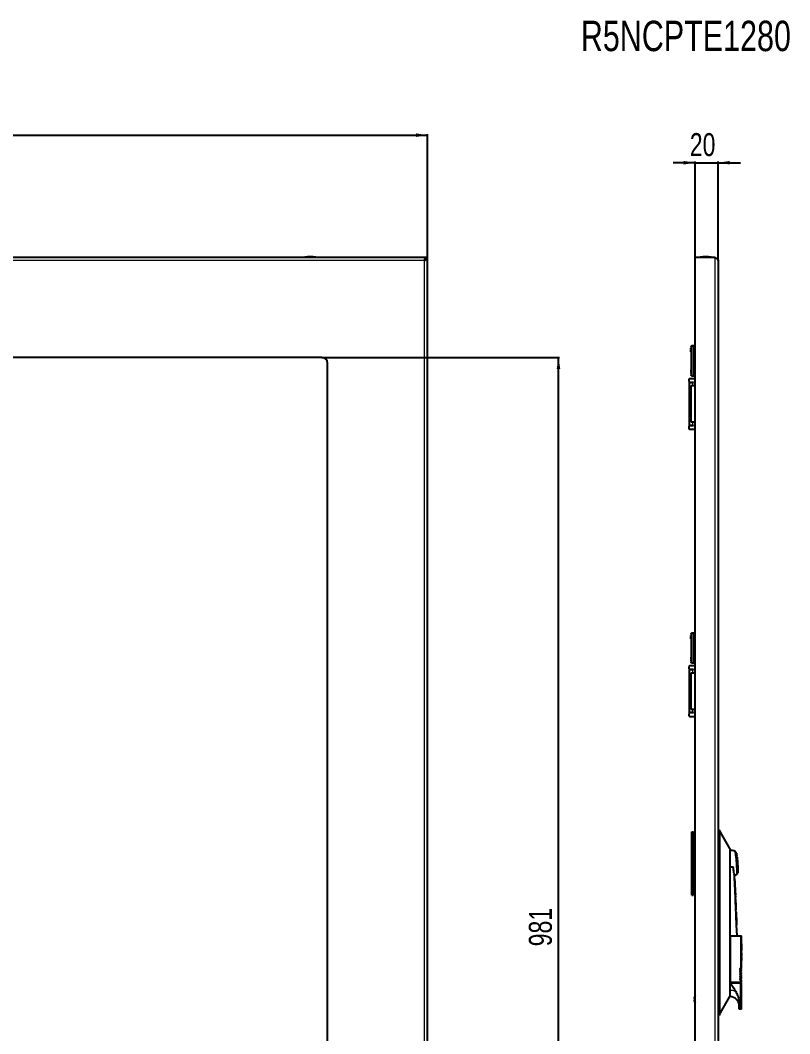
# Model space of a CAD drawing. Header units: millimetres. Extents: x -760 to 1814, y -649 to 978.
# Drawn here: x -90 to 579, y 96 to 978 of the extents above; entities that cross this region are included whole.
import ezdxf

# ---------------------------------------------------------------- set-up
doc = ezdxf.new("R2010")
doc.units = ezdxf.units.MM
doc.layers.add('FORMAT', color=7, linetype='Continuous')
doc.styles.add('SLDTEXTSTYLE0', font='TXT', dxfattribs={"width": 0.75})
doc.dimstyles.new('SLDDIMSTYLE0', dxfattribs={"dimtxt": 20, "dimasz": 10, "dimexe": 0, "dimexo": 0.0625, "dimgap": 5, "dimtad": 2, "dimdec": 1, "dimrnd": 1e-09, "dimzin": 12, "dimdsep": 46, "dimtxsty": 'SLDTEXTSTYLE0', "dimsah": 1, "dimcen": 0.09, "dimadec": 0, "dimazin": 3, "dimtfac": 1, "dimtofl": 0, "dimtmove": 0, "dimatfit": 3, "dimfxl": 0, "dimfrac": 2, "dimtolj": 1, "dimtzin": 12, "dimarcsym": 0})
doc.dimstyles.new('SLDDIMSTYLE1', dxfattribs={"dimtxt": 20, "dimasz": 10, "dimexe": 0, "dimexo": 0.0625, "dimgap": 5, "dimtad": 2, "dimdec": 1, "dimrnd": 1e-09, "dimzin": 12, "dimdsep": 46, "dimtxsty": 'SLDTEXTSTYLE0', "dimsah": 1, "dimcen": 0.09, "dimadec": 0, "dimazin": 3, "dimtfac": 1, "dimtmove": 0, "dimatfit": 0, "dimfxl": 0, "dimfrac": 2, "dimtolj": 1, "dimtzin": 12, "dimarcsym": 0})

# ---------------------------------------------------------------- blocks, each defined once
blk = doc.blocks.new('_D')
at = {"layer": 'FORMAT'}
for p, q in [((-529.84, 771.93), (-529.84, 879.42)), ((-529.84, 878.42), (264.16, 878.42)), ((264.16, 771.93), (264.16, 879.42))]:
    blk.add_line(p, q, dxfattribs=at)
for points in [[(-529.84, 878.42), (-519.84, 876.88), (-519.84, 879.96)], [(264.16, 878.42), (254.16, 879.96), (254.16, 876.88)]]:
    blk.add_solid(points, dxfattribs=at)
at = {"layer": 'FORMAT', "insert": (-155.01, 904.2), "char_height": 20, "attachment_point": 1, "style": 'SLDTEXTSTYLE0'}
blk.add_mtext('794', dxfattribs=at)
blk = doc.blocks.new('_D_3')
at = {"layer": 'FORMAT'}
for p, q in [((172.17, 684.92), (379.16, 684.92)), ((378.16, -296.08), (378.16, 684.92)), ((172.17, -296.08), (379.16, -296.08))]:
    blk.add_line(p, q, dxfattribs=at)
for points in [[(378.16, 684.92), (376.63, 674.92), (379.7, 674.92)], [(378.16, -296.08), (379.7, -286.08), (376.63, -286.08)]]:
    blk.add_solid(points, dxfattribs=at)
at = {"layer": 'FORMAT', "insert": (352.38, 172.26), "char_height": 20, "attachment_point": 1, "rotation": 90, "style": 'SLDTEXTSTYLE0'}
blk.add_mtext('981', dxfattribs=at)
blk = doc.blocks.new('_D_5')
at = {"layer": 'FORMAT'}
for p, q in [((497.27, 854.42), (478.04, 854.42)), ((497.27, 771.93), (497.27, 855.42)), ((497.27, 854.42), (517.27, 854.42)), ((517.27, 769.33), (517.27, 855.42)), ((517.27, 854.42), (536.5, 854.42))]:
    blk.add_line(p, q, dxfattribs=at)
for points in [[(497.27, 854.42), (487.27, 855.96), (487.27, 852.88)], [(517.27, 854.42), (527.27, 852.88), (527.27, 855.96)]]:
    blk.add_solid(points, dxfattribs=at)
at = {"layer": 'FORMAT', "insert": (492.49, 880.2), "char_height": 20, "attachment_point": 1, "style": 'SLDTEXTSTYLE0'}
blk.add_mtext('20', dxfattribs=at)

msp = doc.modelspace()

# ---------------------------------------------------------------- linework, layer by layer
at = {"color": 7, "linetype": 'Continuous', "lineweight": 25}
for p, q in [((261.86, 771.92), (-527.54, 771.92)), ((261.86, 771.92), (261.86, 770.2)), ((264.16, 771.92), (262.16, 771.92)), ((264.16, -383.08), (264.16, 771.92)), ((497.27, -383.08), (497.27, 771.92)), ((514.67, 771.92), (497.27, 771.92)), ((517.27, 769.32), (517.27, 270.42)), ((493.67, 694.42), (493.67, 669.42)), ((497.27, 694.92), (495.67, 694.92)), ((172.16, 684.92), (-437.84, 684.92)), ((177.16, -291.08), (177.16, 679.92)), ((491.72, 665.92), (491.72, 663.92)), ((497.27, 666.42), (492.22, 666.42)), ((492.22, 663.42), (495.72, 663.42)), ((492.22, 663.42), (492.22, 663.12)), ((492.22, 625.72), (492.22, 663.12)), ((492.22, 663.12), (495.22, 663.12)), ((494.72, 663.42), (494.72, 663.12)), ((495.22, 663.12), (495.72, 663.12)), ((495.67, 668.92), (497.27, 668.92)), ((495.72, 663.12), (495.72, 663.42)), ((493.77, 660.42), (496.77, 660.42)), ((493.77, 628.42), (493.77, 660.42)), ((497.27, 660.42), (496.77, 660.42)), ((496.77, 628.42), (493.77, 628.42)), ((496.77, 628.42), (497.27, 628.42)), ((491.72, 624.92), (491.72, 622.92)), ((495.22, 625.72), (492.22, 625.72)), ((492.22, 625.72), (492.22, 625.42)), ((495.72, 625.42), (492.22, 625.42)), ((492.22, 622.42), (497.27, 622.42)), ((494.72, 625.72), (494.72, 625.42)), ((495.72, 625.72), (495.22, 625.72)), ((495.72, 625.42), (495.72, 625.72)), ((493.67, 444.42), (493.67, 419.42)), ((497.27, 444.92), (495.67, 444.92)), ((491.72, 415.92), (491.72, 413.92)), ((497.27, 416.42), (492.22, 416.42)), ((495.67, 418.92), (497.27, 418.92)), ((492.22, 413.42), (495.72, 413.42)), ((492.22, 413.42), (492.22, 413.12)), ((492.22, 375.72), (492.22, 413.12)), ((492.22, 413.12), (495.22, 413.12)), ((493.77, 410.42), (496.77, 410.42)), ((493.77, 378.42), (493.77, 410.42)), ((494.72, 413.42), (494.72, 413.12)), ((495.22, 413.12), (495.72, 413.12)), ((495.72, 413.12), (495.72, 413.42)), ((497.27, 410.42), (496.77, 410.42)), ((491.72, 374.92), (491.72, 372.92)), ((495.22, 375.72), (492.22, 375.72)), ((492.22, 375.72), (492.22, 375.42)), ((495.72, 375.42), (492.22, 375.42)), ((492.22, 372.42), (497.27, 372.42)), ((496.77, 378.42), (493.77, 378.42)), ((494.72, 375.72), (494.72, 375.42)), ((495.72, 375.72), (495.22, 375.72)), ((495.72, 375.42), (495.72, 375.72)), ((496.77, 378.42), (497.27, 378.42)), ((494.37, 269.92), (494.37, 271.92)), ((494.37, 271.92), (495.27, 271.92)), ((494.37, 218.92), (494.37, 269.92)), ((495.67, 271.52), (495.67, 269.92)), ((495.67, 271.12), (497.27, 271.12)), ((495.67, 269.92), (495.67, 218.92)), ((518.27, 273.42), (517.27, 273.42)), ((517.27, 270.42), (517.27, 267.92)), ((517.27, 267.92), (517.27, 117.92)), ((518.27, 267.92), (518.27, 117.92)), ((527.27, 257.42), (519.35, 271.51)), ((527.27, 257.42), (527.27, 251.95)), ((527.27, 251.95), (527.27, 244.42)), ((527.27, 244.42), (527.27, 141.42)), ((531.79, 224.75), (531.39, 233.94)), ((531.51, 230.72), (531.46, 231.1)), ((531.52, 230.72), (531.47, 231.1)), ((531.47, 231.1), (531.59, 227.94)), ((531.52, 230.43), (531.51, 230.72)), ((531.52, 230.72), (531.51, 230.72)), ((531.53, 230.43), (531.52, 230.72)), ((531.53, 230.43), (531.52, 230.43)), ((534.21, 236.36), (534.22, 236.55)), ((531.88, 222.66), (531.78, 224.75)), ((531.79, 224.74), (531.78, 224.74)), ((532.06, 218.75), (531.83, 222.55)), ((532.04, 219.15), (531.9, 222.25)), ((531.9, 220.86), (532.14, 216.86)), ((494.37, 216.92), (494.37, 218.92)), ((494.37, 216.92), (495.27, 216.92)), ((495.67, 218.92), (495.67, 217.32)), ((497.27, 217.72), (495.67, 217.72)), ((532.03, 219.15), (532.06, 218.75)), ((532.1, 217.5), (532.05, 218.75)), ((532.06, 218.75), (532.05, 218.75)), ((532.08, 216.86), (532.07, 216.86)), ((532.14, 216.86), (532.08, 216.86)), ((532.23, 214.64), (532.13, 216.86)), ((532.17, 214.64), (532.17, 214.65)), ((532.17, 214.64), (532.17, 214.64)), ((532.29, 213.38), (532.24, 214.64)), ((532.28, 213.37), (532.28, 213.38)), ((532.39, 210.92), (532.3, 213.06)), ((532.4, 210.92), (532.39, 210.92)), ((532.6, 206.37), (532.4, 210.95)), ((532.45, 208.9), (532.49, 207.93)), ((532.46, 208.9), (532.5, 207.93)), ((532.57, 206.37), (532.56, 206.37)), ((532.69, 204), (532.59, 206.37)), ((532.64, 204), (532.64, 204)), ((532.81, 201.54), (532.7, 204.01)), ((532.76, 202.3), (532.77, 202.3)), ((532.77, 202.3), (532.78, 202.3)), ((532.8, 201.77), (532.79, 201.92)), ((532.82, 201.37), (532.8, 201.65)), ((532.84, 200.07), (532.82, 200.07)), ((532.85, 200.07), (532.83, 200.07)), ((532.89, 199.61), (532.84, 200.85)), ((532.87, 199.28), (532.84, 200.07)), ((532.88, 199.28), (532.85, 200.07)), ((532.86, 199.28), (532.85, 199.28)), ((532.86, 199.28), (532.88, 199.28)), ((532.87, 200.1), (532.92, 199)), ((532.91, 199.29), (532.89, 199.61)), ((532.95, 198.39), (532.91, 199.19)), ((533, 197.16), (532.95, 198.39)), ((533.04, 196.35), (533.02, 196.63)), ((533.05, 196.1), (533.04, 196.24)), ((533.18, 193.04), (533.06, 195.71)), ((533.06, 195.63), (533.06, 195.63)), ((533.07, 195.63), (533.07, 195.63)), ((533.18, 191.57), (533.12, 193.02)), ((533.14, 193.03), (533.13, 193.03)), ((533.26, 190.92), (533.17, 193.04)), ((533.69, 181.42), (533.27, 190.92)), ((527.27, 181.42), (527.48, 181.42)), ((527.48, 181.42), (527.72, 181.42)), ((527.72, 181.42), (527.72, 140.92)), ((527.72, 181.42), (536.83, 181.42)), ((536.83, 181.42), (536.83, 153.42)), ((536.83, 181.42), (537.48, 181.42)), ((537.48, 176.42), (537.48, 181.42)), ((537.23, 176.42), (537.48, 176.42)), ((537.23, 176.42), (537.23, 166.66)), ((537.35, 174.47), (537.35, 168.61)), ((537.36, 174.47), (537.35, 174.47)), ((537.36, 168.61), (537.35, 168.61)), ((537.36, 174.47), (537.36, 168.61)), ((537.36, 174.47), (537.48, 174.47)), ((537.41, 168.61), (537.36, 168.61)), ((537.48, 173.49), (537.41, 173.49)), ((537.41, 173.49), (537.41, 168.61)), ((537.46, 171.54), (537.46, 168.61)), ((537.47, 171.54), (537.46, 171.54)), ((537.47, 168.61), (537.46, 168.61)), ((537.47, 174.47), (537.47, 176.42)), ((537.47, 171.54), (537.47, 173.49)), ((537.47, 171.54), (537.47, 168.61)), ((537.47, 171.54), (537.48, 171.54)), ((537.47, 166.66), (537.47, 168.61)), ((537.48, 168.61), (537.47, 168.61)), ((537.48, 173.49), (537.48, 174.47)), ((537.48, 168.61), (537.48, 171.54)), ((537.41, 166.66), (537.23, 166.66)), ((537.37, 162.86), (537.23, 162.86)), ((537.23, 162.86), (537.23, 159.89)), ((537.23, 159.89), (537.3, 159.89)), ((537.29, 162.36), (537.29, 161.57)), ((537.3, 162.36), (537.29, 162.36)), ((537.3, 161.57), (537.29, 161.57)), ((537.29, 161.07), (537.29, 159.89)), ((537.3, 161.07), (537.29, 161.07)), ((537.3, 162.36), (537.3, 161.57)), ((537.3, 162.36), (537.36, 162.36)), ((537.36, 161.57), (537.3, 161.57)), ((537.3, 161.07), (537.3, 159.89)), ((537.3, 161.07), (537.35, 161.07)), ((537.38, 159.89), (537.4, 159.89)), ((537.4, 161.33), (537.39, 161.33)), ((537.39, 159.89), (537.43, 159.89)), ((537.41, 166.66), (537.41, 163.73)), ((537.48, 163.73), (537.41, 163.73)), ((537.43, 162.02), (537.42, 162.02)), ((537.43, 160.68), (537.42, 160.68)), ((537.42, 160.32), (537.42, 160.31)), ((537.43, 160.32), (537.42, 160.32)), ((537.43, 160.31), (537.42, 160.31)), ((537.42, 159.98), (537.42, 159.89)), ((537.43, 159.98), (537.42, 159.98)), ((537.43, 160.32), (537.43, 160.31)), ((537.43, 159.98), (537.43, 159.89)), ((537.47, 162.86), (537.44, 159.89)), ((537.44, 159.89), (537.47, 159.89)), ((537.46, 166.66), (537.46, 165.69)), ((537.47, 166.66), (537.46, 166.66)), ((537.47, 165.69), (537.46, 165.69)), ((537.46, 160.99), (537.47, 162.26)), ((537.47, 160.99), (537.46, 160.99)), ((537.46, 159.89), (537.46, 160.5)), ((537.47, 160.5), (537.46, 160.5)), ((537.47, 166.66), (537.47, 165.69)), ((537.47, 166.66), (537.48, 166.66)), ((537.47, 163.73), (537.47, 165.69)), ((537.48, 165.69), (537.47, 165.69)), ((537.48, 162.86), (537.47, 162.86)), ((537.47, 160.99), (537.48, 162.26)), ((537.48, 162.26), (537.47, 162.26)), ((537.47, 160.5), (537.47, 161.32)), ((537.47, 160.99), (537.48, 160.99)), ((537.47, 160.5), (537.48, 160.5)), ((537.47, 159.89), (537.47, 160.5)), ((537.48, 165.69), (537.48, 166.66)), ((537.48, 162.86), (537.48, 163.73)), ((537.48, 162.23), (537.48, 162.86)), ((537.48, 162.26), (537.48, 160.99)), ((537.48, 153.42), (537.48, 160.5)), ((536.29, 153.32), (536.72, 153.32)), ((536.29, 151.92), (536.72, 151.92)), ((536.29, 150.52), (536.72, 150.52)), ((537.38, 153.32), (536.72, 153.32)), ((537.38, 151.92), (536.72, 151.92)), ((537.38, 150.52), (536.72, 150.52)), ((537.48, 152.02), (536.83, 152.02)), ((537.48, 150.62), (536.83, 150.62)), ((537.48, 152.02), (536.98, 153.32)), ((537.48, 150.62), (536.98, 151.92)), ((537.48, 149.22), (536.98, 150.52)), ((527.27, 141.42), (527.27, 140.42)), ((536.29, 149.12), (536.72, 149.12)), ((536.29, 147.72), (536.72, 147.72)), ((536.29, 146.32), (536.72, 146.32)), ((536.29, 144.92), (536.72, 144.92)), ((536.29, 143.52), (536.72, 143.52)), ((537.38, 149.12), (536.72, 149.12)), ((537.38, 147.72), (536.72, 147.72)), ((537.38, 146.32), (536.72, 146.32)), ((537.38, 144.92), (536.72, 144.92)), ((537.38, 143.52), (536.72, 143.52)), ((537.48, 149.22), (536.83, 149.22)), ((537.48, 147.82), (536.83, 147.82)), ((537.48, 146.42), (536.83, 146.42)), ((537.48, 145.02), (536.83, 145.02)), ((537.48, 143.62), (536.83, 143.62)), ((536.83, 142.22), (536.83, 140.92)), ((537.48, 142.22), (536.83, 142.22)), ((537.48, 147.82), (536.98, 149.12)), ((537.48, 146.42), (536.98, 147.72)), ((537.48, 145.02), (536.98, 146.32)), ((537.48, 143.62), (536.98, 144.92)), ((537.48, 142.22), (536.98, 143.52)), ((537.48, 140.92), (537.48, 142.22)), ((527.27, 140.92), (527.48, 140.92)), ((527.48, 140.42), (527.27, 140.42)), ((527.27, 133.89), (527.27, 128.42)), ((527.48, 140.92), (527.72, 140.92)), ((527.48, 140.42), (527.72, 140.42)), ((527.72, 140.92), (536.83, 140.92)), ((527.72, 140.42), (536.83, 140.42)), ((535.48, 140.42), (535.46, 140.92)), ((536.83, 140.92), (537.48, 140.92)), ((536.83, 120.42), (536.83, 140.42)), ((536.83, 140.42), (537.48, 140.42)), ((537.48, 117.42), (537.48, 140.42)), ((496.25, 126.7), (496.56, 126.62)), ((496.56, 125.53), (496.25, 125.44)), ((496.56, 128.07), (496.56, 127.99)), ((496.56, 126.62), (496.56, 125.53)), ((496.56, 124.15), (496.56, 124.08)), ((519.35, 114.34), (527.27, 128.42)), ((527.27, 128.42), (527.48, 128.42)), ((517.27, 117.92), (517.27, 115.42)), ((517.27, 115.42), (517.27, -380.48)), ((535.48, 120.42), (535.48, 123.51)), ((537.2, 117.42), (535.48, 117.42)), ((537.48, 117.42), (537.2, 117.42)), ((518.27, 112.42), (517.27, 112.42))]:
    msp.add_line(p, q, dxfattribs=at)
at = {"color": 8, "linetype": 'Continuous', "lineweight": 18}
for p, q in [((261.56, 769.32), (-527.24, 769.32)), ((167.02, 772.05), (157.3, 772.05)), ((166.91, 772.17), (157.41, 772.17)), ((261.56, -380.48), (261.56, 769.32)), ((511.13, 772.05), (501.41, 772.05)), ((511.02, 772.17), (501.52, 772.17)), ((514.67, -383.08), (514.67, 771.92)), ((495.67, 669.42), (495.67, 694.42)), ((495.67, 694.42), (497.27, 694.42)), ((495.22, 663.12), (495.22, 663.42)), ((495.22, 660.42), (495.22, 663.12)), ((497.27, 669.42), (495.67, 669.42)), ((496.77, 628.42), (496.77, 660.42)), ((495.22, 625.72), (495.22, 628.42)), ((495.22, 625.42), (495.22, 625.72)), ((495.67, 444.42), (497.27, 444.42)), ((495.67, 419.42), (495.67, 444.42)), ((497.27, 419.42), (495.67, 419.42)), ((495.22, 413.12), (495.22, 413.42)), ((495.22, 410.42), (495.22, 413.12)), ((496.77, 378.42), (496.77, 410.42)), ((495.22, 375.72), (495.22, 378.42)), ((495.22, 375.42), (495.22, 375.72)), ((494.37, 269.92), (495.27, 269.92)), ((495.27, 269.92), (495.27, 271.92)), ((495.27, 269.92), (495.67, 269.92)), ((495.27, 218.92), (495.27, 269.92)), ((497.27, 270.12), (495.67, 270.12)), ((518.27, 267.92), (517.27, 267.92)), ((494.37, 218.92), (495.27, 218.92)), ((495.27, 216.92), (495.27, 218.92)), ((495.27, 218.92), (495.67, 218.92)), ((495.67, 218.72), (497.27, 218.72)), ((532.46, 208.9), (532.45, 208.9)), ((532.5, 207.93), (532.49, 207.93)), ((527.48, 181.42), (527.48, 140.92)), ((536.83, 153.42), (537.48, 153.42)), ((527.48, 133.89), (527.27, 133.89)), ((527.48, 128.42), (527.48, 133.89)), ((518.27, 117.92), (517.27, 117.92)), ((535.48, 120.42), (536.83, 120.42))]:
    msp.add_line(p, q, dxfattribs=at)
at = {"color": 7, "linetype": 'Continuous', "lineweight": 25, "flags": 128}
for points in [[(531.83, 222.55), (531.87, 221.6), (531.9, 220.86)], [(532.08, 216.86), (532.13, 215.62), (532.17, 214.64)], [(532.45, 208.24), (532.56, 205.87), (532.64, 204)], [(532.49, 207.93), (532.53, 207.05), (532.56, 206.37)], [(532.5, 207.93), (532.54, 207.05), (532.57, 206.37)], [(532.84, 199.42), (533.03, 195.02), (533.18, 191.57)], [(533.13, 193.03), (532.97, 196.53), (532.85, 199.28)], [(533.14, 193.03), (532.98, 196.53), (532.86, 199.28)], [(537.39, 160.59), (537.39, 160.41), (537.39, 160.27)], [(537.42, 160.32), (537.42, 160.53), (537.42, 160.68)], [(537.43, 160.32), (537.43, 160.53), (537.43, 160.68)]]:
    msp.add_lwpolyline(points, dxfattribs=at)
at = {"color": 7, "linetype": 'Continuous', "lineweight": 25}
for centre, radius, start, end in [((157.42, 772.05), 0.126, 96.02558, 180), ((183.06, 771.98), 25.77, 179.86102, 180.13898), ((162.16, 727.17), 45.25, 90.0016, 96.02558), ((162.16, 727.17), 45.25, 83.97442, 89.9984), ((166.9, 772.05), 0.126, 0, 83.97442), ((141.25, 771.98), 25.77, 359.86102, 0.13898), ((501.54, 772.05), 0.126, 96.02558, 180), ((527.18, 771.98), 25.77, 179.86102, 180.13898), ((506.27, 727.17), 45.25, 90.0016, 96.02558), ((506.27, 727.17), 45.25, 83.97442, 89.9984), ((511.01, 772.05), 0.126, 0, 83.97442), ((485.37, 771.98), 25.77, 359.86102, 0.13898), ((172.16, 679.92), 5, 0, 90), ((492.22, 665.92), 0.5, 90, 180), ((492.22, 663.92), 0.5, 180, 270), ((492.22, 624.92), 0.5, 90, 180), ((492.22, 622.92), 0.5, 180, 270), ((492.22, 415.92), 0.5, 90, 180), ((492.22, 413.92), 0.5, 180, 270), ((492.22, 374.92), 0.5, 90, 180), ((492.22, 372.92), 0.5, 180, 270), ((495.27, 271.52), 0.4, 0, 90), ((527.27, 244.42), 11.4, 66.37549, 90), ((527.27, 244.42), 11.4, 291.36213, 301.71629), ((495.27, 217.32), 0.4, 270, 0), ((537.38, 153.42), 0.1, 270, 0), ((537.38, 152.02), 0.1, 270, 0), ((537.38, 150.62), 0.1, 270, 0), ((537.38, 149.22), 0.1, 270, 0), ((537.38, 147.82), 0.1, 270, 0), ((537.38, 146.42), 0.1, 270, 0), ((537.38, 145.02), 0.1, 270, 0), ((537.38, 143.62), 0.1, 270, 0), ((501.66, 126.08), 5.45, 159.42245, 173.41237), ((501.66, 126.07), 5.45, 186.58763, 200.57755), ((501.52, 126.07), 5.35, 142.60007, 158.09132), ((501.52, 126.07), 5.35, 201.90868, 217.39993), ((527.48, 120.42), 8, 0, 90)]:
    msp.add_arc(centre, radius, start, end, dxfattribs=at)
at = {"color": 8, "linetype": 'Continuous', "lineweight": 18}
msp.add_arc((527.63, 121.83), 12.07, 66.28954, 90.71323, dxfattribs=at)
at = {"color": 7, "linetype": 'Continuous', "lineweight": 25}
for points, knots in [([(261.56, 769.32), (261.72, 769.76), (261.87, 770.19), (262.09, 771.05), (262.16, 771.49), (262.16, 771.92)], [0, 0, 0, 0, 0.5, 0.5, 1, 1, 1, 1]), ([(261.56, 769.32), (261.73, 769.43), (261.9, 769.54), (262.24, 769.76), (262.4, 769.87), (262.72, 770.08), (262.86, 770.19), (263.15, 770.41), (263.28, 770.52), (263.52, 770.73), (263.63, 770.84), (263.82, 771.06), (263.9, 771.17), (264.09, 771.49), (264.16, 771.7), (264.16, 771.92)], [0, 0, 0, 0, 0.125, 0.125, 0.25, 0.25, 0.375, 0.375, 0.5, 0.5, 0.625, 0.625, 0.75, 0.75, 1, 1, 1, 1]), ([(261.86, 771.92), (261.83, 771.92), (261.81, 771.85), (261.76, 771.59), (261.73, 771.4), (261.68, 770.92), (261.66, 770.63), (261.61, 770), (261.58, 769.66), (261.56, 769.32)], [0, 0, 0, 0, 0.25, 0.25, 0.5, 0.5, 0.75, 0.75, 1, 1, 1, 1]), ([(514.67, 771.92), (514.84, 771.81), (515.01, 771.7), (515.35, 771.49), (515.51, 771.38), (515.83, 771.16), (515.98, 771.05), (516.26, 770.84), (516.39, 770.73), (516.63, 770.51), (516.74, 770.4), (516.93, 770.19), (517.01, 770.08), (517.21, 769.75), (517.27, 769.54), (517.27, 769.32)], [0, 0, 0, 0, 0.125, 0.125, 0.25, 0.25, 0.375, 0.375, 0.5, 0.5, 0.625, 0.625, 0.75, 0.75, 1, 1, 1, 1]), ([(493.37, 692.43), (493.37, 692.48), (493.37, 692.56), (493.37, 692.65), (493.37, 692.74), (493.37, 692.87), (493.37, 692.9), (493.37, 692.92)], [0, 0, 0, 0, 0.1246927, 0.1871822, 0.2497734, 0.5000394, 1, 1, 1, 1]), ([(493.37, 692.22), (493.37, 692.22), (493.37, 692.22), (493.37, 692.23), (493.37, 692.24), (493.37, 692.27), (493.37, 692.31), (493.37, 692.35), (493.37, 692.39), (493.37, 692.41), (493.37, 692.43)], [0, 0, 0, 0, 0.128825, 0.180169, 0.243397, 0.36986, 0.499864, 0.749649, 0.843476, 1, 1, 1, 1]), ([(493.37, 690.71), (493.37, 690.79), (493.37, 690.94), (493.37, 691.16), (493.37, 691.34), (493.37, 691.51), (493.37, 691.61), (493.37, 691.62), (493.37, 691.63)], [0, 0, 0, 0, 0.125049, 0.249886, 0.370856, 0.49982, 0.749609, 1, 1, 1, 1]), ([(493.37, 689.86), (493.37, 689.87), (493.37, 689.88), (493.37, 689.97), (493.37, 690.06), (493.37, 690.19), (493.37, 690.4), (493.37, 690.59), (493.37, 690.71)], [0, 0, 0, 0, 0.25007, 0.379181, 0.500499, 0.62417, 0.750842, 1, 1, 1, 1]), ([(493.37, 673.98), (493.37, 673.97), (493.37, 673.96), (493.37, 673.88), (493.37, 673.78), (493.37, 673.65), (493.37, 673.44), (493.37, 673.26), (493.37, 673.14)], [0, 0, 0, 0, 0.25007, 0.379559, 0.500499, 0.624556, 0.750843, 1, 1, 1, 1]), ([(493.37, 673.14), (493.37, 673.1), (493.37, 673.02), (493.37, 672.87), (493.37, 672.68), (493.37, 672.51), (493.37, 672.34), (493.37, 672.23), (493.37, 672.22), (493.37, 672.22)], [0, 0, 0, 0, 0.062637, 0.125278, 0.250072, 0.374841, 0.499994, 0.749696, 1, 1, 1, 1]), ([(493.37, 671.63), (493.37, 671.63), (493.37, 671.62), (493.37, 671.61), (493.37, 671.6), (493.37, 671.58), (493.37, 671.52), (493.37, 671.46), (493.37, 671.42)], [0, 0, 0, 0, 0.13107, 0.182437, 0.243796, 0.371388, 0.500442, 1, 1, 1, 1]), ([(493.37, 671.42), (493.37, 671.39), (493.37, 671.34), (493.37, 671.26), (493.37, 671.19), (493.37, 671.1), (493.37, 670.97), (493.37, 670.94), (493.37, 670.92)], [0, 0, 0, 0, 0.062686, 0.125173, 0.187628, 0.250185, 0.500314, 1, 1, 1, 1]), ([(493.37, 442.43), (493.37, 442.48), (493.37, 442.56), (493.37, 442.65), (493.37, 442.74), (493.37, 442.87), (493.37, 442.9), (493.37, 442.92)], [0, 0, 0, 0, 0.1246927, 0.1871822, 0.2497734, 0.5000394, 1, 1, 1, 1]), ([(493.37, 442.22), (493.37, 442.22), (493.37, 442.22), (493.37, 442.23), (493.37, 442.24), (493.37, 442.27), (493.37, 442.31), (493.37, 442.35), (493.37, 442.39), (493.37, 442.41), (493.37, 442.43)], [0, 0, 0, 0, 0.128825, 0.180169, 0.243397, 0.36986, 0.499864, 0.749649, 0.843476, 1, 1, 1, 1]), ([(493.37, 440.71), (493.37, 440.79), (493.37, 440.94), (493.37, 441.16), (493.37, 441.34), (493.37, 441.51), (493.37, 441.61), (493.37, 441.62), (493.37, 441.63)], [0, 0, 0, 0, 0.125049, 0.249886, 0.370856, 0.49982, 0.749609, 1, 1, 1, 1]), ([(493.37, 439.86), (493.37, 439.87), (493.37, 439.88), (493.37, 439.97), (493.37, 440.06), (493.37, 440.19), (493.37, 440.4), (493.37, 440.59), (493.37, 440.71)], [0, 0, 0, 0, 0.25007, 0.379181, 0.500499, 0.62417, 0.750842, 1, 1, 1, 1]), ([(493.37, 423.98), (493.37, 423.97), (493.37, 423.96), (493.37, 423.88), (493.37, 423.78), (493.37, 423.65), (493.37, 423.44), (493.37, 423.26), (493.37, 423.14)], [0, 0, 0, 0, 0.25007, 0.379559, 0.500499, 0.624556, 0.750843, 1, 1, 1, 1]), ([(493.37, 423.14), (493.37, 423.1), (493.37, 423.02), (493.37, 422.87), (493.37, 422.68), (493.37, 422.51), (493.37, 422.34), (493.37, 422.23), (493.37, 422.22), (493.37, 422.22)], [0, 0, 0, 0, 0.062637, 0.125278, 0.250072, 0.374841, 0.499994, 0.749696, 1, 1, 1, 1]), ([(493.37, 421.63), (493.37, 421.63), (493.37, 421.62), (493.37, 421.61), (493.37, 421.6), (493.37, 421.58), (493.37, 421.52), (493.37, 421.46), (493.37, 421.42)], [0, 0, 0, 0, 0.13107, 0.182437, 0.243796, 0.371388, 0.500442, 1, 1, 1, 1]), ([(493.37, 421.42), (493.37, 421.39), (493.37, 421.34), (493.37, 421.26), (493.37, 421.19), (493.37, 421.1), (493.37, 420.97), (493.37, 420.94), (493.37, 420.92)], [0, 0, 0, 0, 0.062686, 0.125173, 0.187628, 0.250185, 0.500314, 1, 1, 1, 1]), ([(518.27, 273.42), (518.27, 273.36), (518.27, 273.24), (518.27, 272.29), (518.27, 270.9), (518.27, 269.35), (518.27, 268.33), (518.27, 267.92)], [0, 0, 0, 0, 0.214694, 0.429388, 0.644082, 0.858775, 1, 1, 1, 1]), ([(519.35, 271.5), (519.16, 271.81), (518.8, 272.39), (518.45, 273.09), (518.28, 273.43)], [0, 0, 0, 0, 0.525323, 1, 1, 1, 1]), ([(532.9, 253.66), (532.88, 253.72), (532.82, 253.9), (532.64, 254.21), (532.33, 254.58), (532.02, 254.75), (531.85, 254.85)], [0, 0, 0, 0, 0.124152, 0.341643, 0.649974, 1, 1, 1, 1]), ([(532.98, 253.32), (532.97, 253.35), (532.96, 253.44), (533.05, 252.93), (533.25, 251.74), (533.59, 249.52), (533.9, 246.76), (534.14, 243.81), (534.25, 241.03), (534.27, 238.71), (534.24, 237.08), (534.21, 236.42), (534.21, 236.37), (534.21, 236.36)], [0, 0, 0, 0, 0.030403, 0.098769, 0.206023, 0.316924, 0.429796, 0.54227, 0.652144, 0.75822, 0.860909, 0.962167, 1, 1, 1, 1]), ([(531.37, 233.94), (531.37, 233.93), (531.38, 233.91), (531.13, 235.27), (530.81, 237.46), (530.52, 239.53), (530.45, 240.76), (530.21, 241.13), (530.14, 241.18), (530.08, 241.21), (529.95, 241.19), (529.51, 241.12), (528.58, 241.09), (527.77, 241.3), (527.29, 241.42)], [0, 0, 0, 0, 0.142012, 0.367407, 0.591524, 0.739403, 0.813293, 0.820175, 0.825597, 0.829287, 0.833027, 0.848744, 0.911869, 1, 1, 1, 1]), ([(531.62, 228), (531.6, 228.44), (531.56, 229.31), (531.54, 230.06), (531.53, 230.43)], [0, 0, 0, 0, 0.500963, 1, 1, 1, 1]), ([(533.27, 234.75), (533.35, 234.8), (533.57, 234.92), (533.82, 235.22), (534.03, 235.56), (534.13, 235.84), (534.17, 236), (534.18, 236.06)], [0, 0, 0, 0, 0.1747015, 0.4583416, 0.6963812, 0.8885007, 1, 1, 1, 1]), ([(531.59, 227.94), (531.62, 227.35), (531.67, 226.17), (531.76, 224.46), (531.84, 223.15), (531.89, 222.5), (531.9, 222.27), (531.9, 222.24), (531.9, 222.23)], [0, 0, 0, 0, 0.250282, 0.499393, 0.748791, 0.874699, 0.937286, 1, 1, 1, 1]), ([(531.79, 224.74), (531.79, 224.76), (531.79, 224.79), (531.78, 225.05), (531.75, 225.4), (531.72, 225.99), (531.67, 226.87), (531.63, 227.62), (531.62, 228)], [0, 0, 0, 0, 0.124416, 0.248357, 0.373982, 0.500169, 0.7494, 1, 1, 1, 1]), ([(532.29, 213.35), (532.29, 213.39), (532.29, 213.47), (532.29, 213.14), (532.3, 212.55), (532.32, 212.03), (532.32, 211.77)], [0, 0, 0, 0, 0.248736, 0.498686, 0.748107, 1, 1, 1, 1]), ([(532.32, 211.77), (532.33, 211.5), (532.35, 210.95), (532.39, 209.75), (532.43, 208.84), (532.45, 208.24)], [0, 0, 0, 0, 0.249362, 0.499672, 1, 1, 1, 1]), ([(532.39, 210.92), (532.39, 210.91), (532.39, 210.9), (532.39, 210.72), (532.39, 210.47), (532.4, 210.12), (532.42, 209.6), (532.44, 209.18), (532.45, 208.9)], [0, 0, 0, 0, 0.249432, 0.37514, 0.499356, 0.623458, 0.749245, 1, 1, 1, 1]), ([(532.4, 210.92), (532.4, 210.91), (532.4, 210.9), (532.4, 210.72), (532.4, 210.47), (532.41, 210.12), (532.43, 209.6), (532.45, 209.18), (532.46, 208.9)], [0, 0, 0, 0, 0.249432, 0.37514, 0.499356, 0.623458, 0.749245, 1, 1, 1, 1]), ([(532.79, 201.92), (532.79, 201.86), (532.8, 201.73), (532.81, 201.32), (532.83, 200.69), (532.86, 199.86), (532.89, 199.29), (532.9, 199)], [0, 0, 0, 0, 0.1246, 0.248977, 0.500405, 0.749333, 1, 1, 1, 1]), ([(532.91, 199), (532.89, 199.52), (532.86, 200.3), (532.82, 201.26), (532.81, 201.6), (532.8, 201.77)], [0, 0, 0, 0, 0.4989654, 0.749922, 1, 1, 1, 1]), ([(532.92, 199), (532.9, 199.42), (532.87, 200.06), (532.84, 200.85), (532.82, 201.2), (532.82, 201.37)], [0, 0, 0, 0, 0.50146, 0.750257, 1, 1, 1, 1]), ([(532.83, 200.07), (532.83, 200.06), (532.83, 200.04), (532.83, 199.89), (532.83, 199.71), (532.83, 199.55), (532.84, 199.46), (532.84, 199.42)], [0, 0, 0, 0, 0.249445, 0.498999, 0.74851, 0.873859, 1, 1, 1, 1]), ([(532.9, 199), (532.91, 198.72), (532.94, 198.16), (532.98, 197.34), (533.01, 196.72), (533.04, 196.3), (533.04, 196.17), (533.05, 196.1)], [0, 0, 0, 0, 0.2487307, 0.4973773, 0.750528, 0.8752331, 1, 1, 1, 1]), ([(533.04, 196.24), (533.03, 196.41), (533.02, 196.76), (532.97, 197.71), (532.93, 198.49), (532.91, 199)], [0, 0, 0, 0, 0.249575, 0.500842, 1, 1, 1, 1]), ([(532.92, 199), (532.94, 198.62), (532.96, 198.2), (532.97, 197.83), (532.97, 197.79)], [0, 0, 0, 0, 0.913341, 1, 1, 1, 1]), ([(533.02, 196.63), (533.02, 196.8), (533, 197.15), (532.97, 197.95), (532.94, 198.58), (532.92, 199)], [0, 0, 0, 0, 0.250895, 0.500775, 1, 1, 1, 1]), ([(533.05, 196.07), (533.05, 196), (533.06, 195.81), (533.06, 195.71), (533.07, 195.63)], [0, 0, 0, 0, 0.3349706, 1, 1, 1, 1]), ([(533.18, 191.57), (533.18, 191.53), (533.19, 191.44), (533.2, 191.28), (533.21, 191.1), (533.22, 190.95), (533.23, 190.93), (533.23, 190.92)], [0, 0, 0, 0, 0.125388, 0.250591, 0.500192, 0.749805, 1, 1, 1, 1]), ([(537.35, 161.07), (537.36, 161.07), (537.37, 161.06), (537.38, 161), (537.38, 160.94), (537.39, 160.83), (537.39, 160.71), (537.39, 160.62), (537.39, 160.59)], [0, 0, 0, 0, 0.362307, 0.499762, 0.603895, 0.707751, 0.888159, 1, 1, 1, 1]), ([(537.42, 162.02), (537.42, 162.1), (537.42, 162.25), (537.42, 162.47), (537.41, 162.63), (537.39, 162.84), (537.37, 162.85), (537.36, 162.86)], [0, 0, 0, 0, 0.125885, 0.250002, 0.375256, 0.501237, 1, 1, 1, 1]), ([(537.36, 162.36), (537.37, 162.36), (537.38, 162.35), (537.39, 162.25), (537.39, 162.16), (537.39, 162.06), (537.39, 162), (537.39, 161.97)], [0, 0, 0, 0, 0.464779, 0.639498, 0.766783, 0.894486, 1, 1, 1, 1]), ([(537.39, 161.97), (537.39, 161.92), (537.39, 161.84), (537.39, 161.74), (537.39, 161.66), (537.38, 161.57), (537.37, 161.57), (537.36, 161.57)], [0, 0, 0, 0, 0.144848, 0.259554, 0.374146, 0.548842, 1, 1, 1, 1]), ([(537.43, 162.02), (537.43, 162.12), (537.43, 162.28), (537.42, 162.49), (537.42, 162.66), (537.4, 162.84), (537.38, 162.85), (537.37, 162.86)], [0, 0, 0, 0, 0.149141, 0.264134, 0.378852, 0.560232, 1, 1, 1, 1]), ([(537.39, 161.33), (537.4, 161.35), (537.41, 161.4), (537.41, 161.52), (537.42, 161.65), (537.42, 161.81), (537.42, 161.94), (537.42, 162.02)], [0, 0, 0, 0, 0.249783, 0.499064, 0.624235, 0.749653, 1, 1, 1, 1]), ([(537.42, 160.68), (537.42, 160.76), (537.41, 160.87), (537.41, 161.02), (537.41, 161.12), (537.41, 161.2), (537.4, 161.28), (537.4, 161.31), (537.39, 161.33)], [0, 0, 0, 0, 0.250367, 0.375745, 0.500635, 0.625633, 0.750126, 1, 1, 1, 1]), ([(537.39, 160.27), (537.39, 160.24), (537.39, 160.17), (537.39, 160.04), (537.39, 159.95), (537.39, 159.9), (537.39, 159.89)], [0, 0, 0, 0, 0.2561394, 0.5126978, 0.9190221, 1, 1, 1, 1]), ([(537.4, 161.33), (537.41, 161.36), (537.42, 161.41), (537.42, 161.58), (537.43, 161.77), (537.43, 161.93), (537.43, 162.01), (537.43, 162.02)], [0, 0, 0, 0, 0.331473, 0.546481, 0.762526, 0.960277, 1, 1, 1, 1]), ([(537.43, 160.68), (537.43, 160.79), (537.42, 160.95), (537.42, 161.14), (537.41, 161.26), (537.41, 161.3), (537.4, 161.33)], [0, 0, 0, 0, 0.336422, 0.52346, 0.710673, 1, 1, 1, 1]), ([(537.42, 159.98), (537.42, 159.99), (537.42, 160), (537.42, 160.04), (537.42, 160.15), (537.42, 160.25), (537.42, 160.31)], [0, 0, 0, 0, 0.1253633, 0.2500316, 0.4996752, 1, 1, 1, 1]), ([(537.43, 159.98), (537.43, 159.99), (537.43, 160.02), (537.43, 160.1), (537.43, 160.2), (537.43, 160.28), (537.43, 160.31)], [0, 0, 0, 0, 0.20263, 0.420406, 0.728008, 1, 1, 1, 1]), ([(536.82, 152.02), (536.73, 152.24), (536.6, 152.56), (536.42, 153), (536.33, 153.21), (536.29, 153.32)], [0, 0, 0, 0, 0.499993, 0.749996, 1, 1, 1, 1]), ([(536.82, 150.62), (536.73, 150.84), (536.6, 151.16), (536.42, 151.6), (536.33, 151.81), (536.29, 151.92)], [0, 0, 0, 0, 0.499993, 0.749996, 1, 1, 1, 1]), ([(536.82, 149.22), (536.73, 149.44), (536.6, 149.76), (536.42, 150.2), (536.33, 150.41), (536.29, 150.52)], [0, 0, 0, 0, 0.499993, 0.749996, 1, 1, 1, 1]), ([(536.72, 153.32), (536.73, 153.32), (536.76, 153.33), (536.8, 153.35), (536.82, 153.38), (536.82, 153.41), (536.83, 153.42), (536.83, 153.42)], [0, 0, 0, 0, 0.295691, 0.568687, 0.759853, 0.951912, 1, 1, 1, 1]), ([(536.72, 151.92), (536.73, 151.92), (536.76, 151.93), (536.8, 151.95), (536.82, 151.98), (536.82, 152.01), (536.83, 152.02), (536.83, 152.02)], [0, 0, 0, 0, 0.295691, 0.568687, 0.759853, 0.951912, 1, 1, 1, 1]), ([(536.72, 150.52), (536.73, 150.52), (536.76, 150.53), (536.8, 150.55), (536.82, 150.58), (536.82, 150.61), (536.83, 150.62), (536.83, 150.62)], [0, 0, 0, 0, 0.2956914, 0.5686867, 0.7598531, 0.9519121, 1, 1, 1, 1]), ([(536.82, 147.82), (536.73, 148.04), (536.6, 148.36), (536.42, 148.8), (536.33, 149.01), (536.29, 149.12)], [0, 0, 0, 0, 0.499993, 0.749996, 1, 1, 1, 1]), ([(536.82, 146.42), (536.73, 146.64), (536.6, 146.96), (536.42, 147.4), (536.33, 147.61), (536.29, 147.72)], [0, 0, 0, 0, 0.4999933, 0.7499958, 1, 1, 1, 1]), ([(536.82, 145.02), (536.73, 145.24), (536.6, 145.56), (536.42, 146), (536.33, 146.21), (536.29, 146.32)], [0, 0, 0, 0, 0.499993, 0.749996, 1, 1, 1, 1]), ([(536.82, 143.62), (536.73, 143.84), (536.6, 144.16), (536.42, 144.6), (536.33, 144.81), (536.29, 144.92)], [0, 0, 0, 0, 0.499993, 0.749996, 1, 1, 1, 1]), ([(536.82, 142.22), (536.73, 142.44), (536.6, 142.76), (536.42, 143.2), (536.33, 143.41), (536.29, 143.52)], [0, 0, 0, 0, 0.499993, 0.749996, 1, 1, 1, 1]), ([(536.72, 149.12), (536.73, 149.12), (536.76, 149.13), (536.8, 149.15), (536.82, 149.18), (536.82, 149.21), (536.83, 149.22), (536.83, 149.22)], [0, 0, 0, 0, 0.2956914, 0.5686867, 0.7598531, 0.9519121, 1, 1, 1, 1]), ([(536.72, 147.72), (536.73, 147.72), (536.76, 147.73), (536.8, 147.75), (536.82, 147.78), (536.82, 147.81), (536.83, 147.82), (536.83, 147.82)], [0, 0, 0, 0, 0.295691, 0.568687, 0.759853, 0.951912, 1, 1, 1, 1]), ([(536.72, 146.32), (536.73, 146.32), (536.76, 146.33), (536.8, 146.35), (536.82, 146.38), (536.82, 146.41), (536.83, 146.42), (536.83, 146.42)], [0, 0, 0, 0, 0.295691, 0.568687, 0.759853, 0.951912, 1, 1, 1, 1]), ([(536.72, 144.92), (536.73, 144.92), (536.76, 144.93), (536.8, 144.95), (536.82, 144.98), (536.82, 145.01), (536.83, 145.02), (536.83, 145.02)], [0, 0, 0, 0, 0.295691, 0.568687, 0.759853, 0.951912, 1, 1, 1, 1]), ([(536.72, 143.52), (536.73, 143.52), (536.76, 143.53), (536.8, 143.55), (536.82, 143.58), (536.82, 143.61), (536.83, 143.62), (536.83, 143.62)], [0, 0, 0, 0, 0.295691, 0.568687, 0.759853, 0.951912, 1, 1, 1, 1]), ([(527.27, 140.42), (527.27, 139.29), (527.27, 136.95), (527.27, 134.93), (527.27, 133.89)], [0, 0, 0, 0, 0.484389, 1, 1, 1, 1]), ([(527.72, 140.42), (528.54, 139.18), (530.19, 136.69), (531.72, 134.15), (532.48, 132.87)], [0, 0, 0, 0, 0.499713, 1, 1, 1, 1]), ([(532.48, 132.87), (533.09, 131.7), (534.33, 129.33), (535.34, 126.13), (535.45, 124.13), (535.48, 123.51)], [0, 0, 0, 0, 0.401015, 0.812371, 1, 1, 1, 1]), ([(518.27, 117.92), (518.27, 117.3), (518.27, 116.07), (518.27, 114.42), (518.27, 113.17), (518.27, 112.52), (518.27, 112.45), (518.27, 112.42)], [0, 0, 0, 0, 0.21469, 0.42938, 0.644073, 0.858767, 1, 1, 1, 1]), ([(535.48, 117.42), (535.48, 117.46), (535.48, 117.54), (535.48, 118.14), (535.48, 119.01), (535.48, 119.83), (535.48, 120.3), (535.48, 120.42)], [0, 0, 0, 0, 0.244194, 0.488981, 0.716656, 0.923156, 1, 1, 1, 1]), ([(536.83, 120.42), (536.83, 120.13), (536.84, 119.53), (536.9, 118.74), (536.98, 118.07), (537.08, 117.58), (537.16, 117.43), (537.2, 117.42), (537.2, 117.42)], [0, 0, 0, 0, 0.169896, 0.33938, 0.519039, 0.726848, 0.970472, 1, 1, 1, 1]), ([(518.28, 112.42), (518.45, 112.75), (518.8, 113.45), (519.16, 114.03), (519.35, 114.33)], [0, 0, 0, 0, 0.47459, 1, 1, 1, 1])]:
    msp.add_open_spline(points, degree=3, knots=knots, dxfattribs=at)
for points in [[(493.67, 694.42), (493.68, 694.49), (493.69, 694.62), (493.81, 694.78), (493.98, 694.9), (494.11, 694.91), (494.17, 694.92)], [(495.67, 694.92), (495.48, 694.92), (495.08, 694.92), (494.59, 694.92), (494.24, 694.92), (494.19, 694.92), (494.17, 694.92)], [(494.17, 668.92), (494.11, 668.93), (493.98, 668.94), (493.81, 669.06), (493.69, 669.23), (493.68, 669.36), (493.67, 669.42)], [(494.17, 668.92), (494.19, 668.92), (494.24, 668.92), (494.59, 668.92), (495.08, 668.92), (495.48, 668.92), (495.67, 668.92)], [(493.67, 444.42), (493.68, 444.49), (493.69, 444.62), (493.81, 444.78), (493.98, 444.9), (494.11, 444.91), (494.17, 444.92)], [(495.67, 444.92), (495.48, 444.92), (495.08, 444.92), (494.59, 444.92), (494.24, 444.92), (494.19, 444.92), (494.17, 444.92)], [(494.17, 418.92), (494.11, 418.93), (493.98, 418.94), (493.81, 419.06), (493.69, 419.23), (493.68, 419.36), (493.67, 419.42)], [(494.17, 418.92), (494.19, 418.92), (494.24, 418.92), (494.59, 418.92), (495.08, 418.92), (495.48, 418.92), (495.67, 418.92)]]:
    msp.add_open_spline(points, degree=3, dxfattribs=at)
at = {"color": 8, "linetype": 'Continuous', "lineweight": 18}
for points in [[(495.67, 694.42), (495.41, 694.42), (494.89, 694.42), (494.23, 694.42), (493.76, 694.42), (493.7, 694.42), (493.67, 694.42)], [(495.67, 694.92), (495.67, 694.91), (495.67, 694.9), (495.67, 694.78), (495.67, 694.62), (495.67, 694.49), (495.67, 694.42)], [(493.67, 669.42), (493.7, 669.42), (493.76, 669.42), (494.23, 669.42), (494.89, 669.42), (495.41, 669.42), (495.67, 669.42)], [(495.67, 669.42), (495.67, 669.36), (495.67, 669.23), (495.67, 669.06), (495.67, 668.94), (495.67, 668.93), (495.67, 668.92)], [(495.67, 444.42), (495.41, 444.42), (494.89, 444.42), (494.23, 444.42), (493.76, 444.42), (493.7, 444.42), (493.67, 444.42)], [(495.67, 444.92), (495.67, 444.91), (495.67, 444.9), (495.67, 444.78), (495.67, 444.62), (495.67, 444.49), (495.67, 444.42)], [(493.67, 419.42), (493.7, 419.42), (493.76, 419.42), (494.23, 419.42), (494.89, 419.42), (495.41, 419.42), (495.67, 419.42)], [(495.67, 419.42), (495.67, 419.36), (495.67, 419.23), (495.67, 419.06), (495.67, 418.94), (495.67, 418.93), (495.67, 418.92)]]:
    msp.add_open_spline(points, degree=3, dxfattribs=at)
for points, knots in [([(533.27, 234.72), (533.27, 234.74), (533.27, 234.8), (533.29, 235.57), (533.33, 237.49), (533.31, 240.24), (533.17, 243.53), (532.9, 247.03), (532.52, 250.29), (532.13, 252.93), (531.89, 254.33), (531.78, 254.92), (531.8, 254.81), (531.8, 254.78)], [0, 0, 0, 0, 0.038287, 0.14055, 0.24357, 0.349125, 0.457771, 0.568766, 0.680522, 0.791151, 0.899049, 0.96816, 1, 1, 1, 1]), ([(527.48, 133.89), (527.48, 133.89), (527.48, 133.98), (527.48, 134.57), (527.48, 135.72), (527.48, 137.43), (527.48, 139.01), (527.48, 140.02), (527.48, 140.42)], [0, 0, 0, 0, 0.000009, 0.046134, 0.306129, 0.566528, 0.826701, 1, 1, 1, 1])]:
    msp.add_open_spline(points, degree=3, knots=knots, dxfattribs=at)

# ---------------------------------------------------------------- texts
at = {"layer": 'FORMAT', "insert": (397.62, 978.05), "char_height": 26.4583, "attachment_point": 1, "style": 'SLDTEXTSTYLE0'}
msp.add_mtext('R5NCPTE1280', dxfattribs=at)

# ---------------------------------------------------------------- dimensions: what is measured, and where the dimension line sits
at = {"layer": 'FORMAT'}
for base, p1, p2, dimstyle, picture, middle in [((264.16, 878.42), (-529.84, 771.92), (264.16, 771.92), 'SLDDIMSTYLE0', '_D', (-132.84, 878.42)), ((517.27, 854.42), (497.27, 771.92), (517.27, 769.32), 'SLDDIMSTYLE1', '_D_5', (507.27, 854.42))]:
    dim = msp.add_linear_dim(base=base, p1=p1, p2=p2, dimstyle=dimstyle, dxfattribs=at)
    dim.commit()
    dim.dimension.update_dxf_attribs({"geometry": picture, "text_midpoint": middle, "dimtype": 160})
dim = msp.add_linear_dim(base=(378.16, 684.92), p1=(172.16, -296.08), p2=(172.16, 684.92), angle=90, dimstyle='SLDDIMSTYLE0', dxfattribs=at)
dim.commit()
dim.dimension.update_dxf_attribs({"geometry": '_D_3', "text_midpoint": (378.16, 194.42), "dimtype": 160})

doc.saveas('drawing.dxf')
